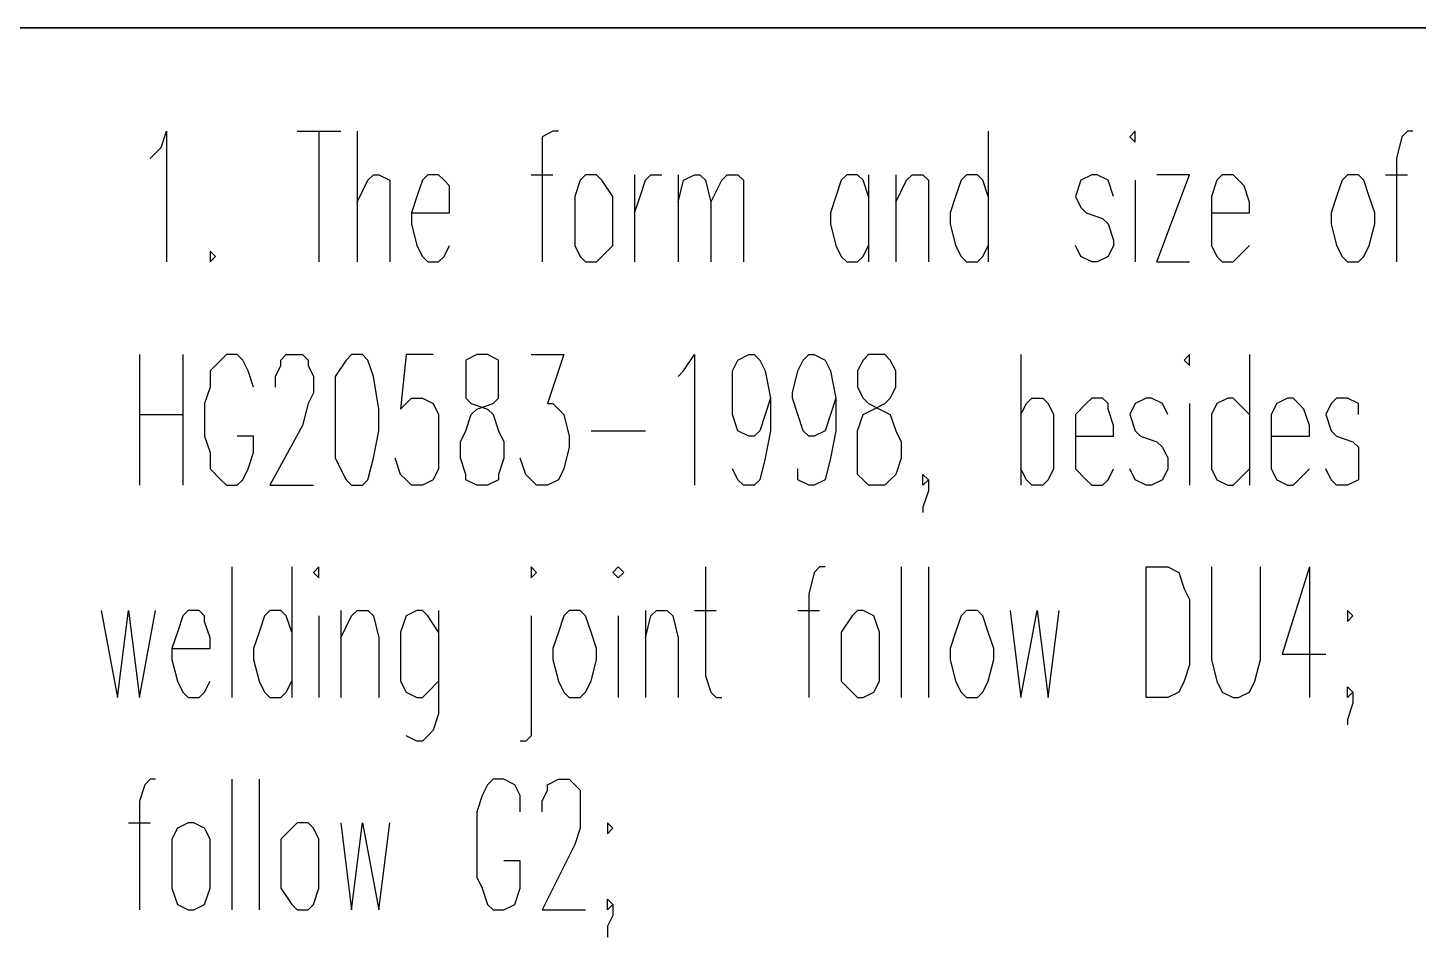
# Model space of a CAD drawing. Extents: x 0.28 to 3.47, y 0.29 to 4.81.
# Drawn here: x 2.9657 to 3.136, y 4.4287 to 4.54 of the extents above; entities that cross this region are included whole.
import ezdxf

# ---------------------------------------------------------------- set-up
doc = ezdxf.new("R2010")
doc.units = 0
doc.header["$MEASUREMENT"] = 0
doc.linetypes.add('AUSGEZOGEN', pattern=[0])
doc.layers.get('0').update_dxf_attribs({"linetype": 'AUSGEZOGEN'})

msp = doc.modelspace()

# ---------------------------------------------------------------- linework, layer by layer
for points in [[(2.93667, 4.54), (3.42067, 4.54), (3.42067, 4.54), (2.93667, 4.54), (2.93667, 4.54)], [(2.98067, 4.524), (2.982, 4.52533), (2.982, 4.52533), (2.98267, 4.52733), (2.98267, 4.52733), (2.98267, 4.51133)], [(2.99867, 4.52733), (3.004, 4.52733)], [(3.00133, 4.52733), (3.00133, 4.51133)], [(3.006, 4.52733), (3.006, 4.51133)], [(3.03067, 4.52733), (3.03, 4.52733), (3.03, 4.52733), (3.02867, 4.52667), (3.02867, 4.52667), (3.02867, 4.51133)], [(3.08333, 4.52733), (3.08333, 4.51133)], [(3.10067, 4.52667), (3.10133, 4.526), (3.10133, 4.526), (3.10133, 4.52733), (3.10133, 4.52733), (3.10067, 4.52667), (3.10067, 4.52667)], [(3.13533, 4.52733), (3.13467, 4.52733), (3.13467, 4.52733), (3.134, 4.52667), (3.134, 4.52667), (3.13333, 4.524), (3.13333, 4.524), (3.13333, 4.51133)], [(3.006, 4.51867), (3.00733, 4.52133), (3.00733, 4.52133), (3.008, 4.522), (3.008, 4.522), (3.00867, 4.522), (3.00867, 4.522), (3.01, 4.52133), (3.01, 4.52133), (3.01, 4.51133)], [(3.01267, 4.51733), (3.01733, 4.51733), (3.01733, 4.51733), (3.01733, 4.51867), (3.01733, 4.51867), (3.01733, 4.52067), (3.01733, 4.52067), (3.01667, 4.52133), (3.01667, 4.52133), (3.016, 4.522), (3.016, 4.522), (3.01467, 4.522), (3.01467, 4.522), (3.014, 4.52133), (3.014, 4.52133), (3.01333, 4.51933), (3.01333, 4.51933), (3.01267, 4.51733), (3.01267, 4.51733), (3.01267, 4.516), (3.01267, 4.516), (3.01333, 4.51333), (3.01333, 4.51333), (3.014, 4.512), (3.014, 4.512), (3.01467, 4.51133), (3.01467, 4.51133), (3.016, 4.51133), (3.016, 4.51133), (3.01667, 4.512), (3.01667, 4.512), (3.01733, 4.51333)], [(3.02733, 4.522), (3.03, 4.522)], [(3.034, 4.522), (3.03333, 4.52133), (3.03333, 4.52133), (3.03267, 4.51933), (3.03267, 4.51933), (3.03267, 4.51333), (3.03267, 4.51333), (3.03333, 4.512), (3.03333, 4.512), (3.034, 4.51133), (3.034, 4.51133), (3.03533, 4.51133), (3.03533, 4.51133), (3.036, 4.512), (3.036, 4.512), (3.03733, 4.51333), (3.03733, 4.51333), (3.03733, 4.51933), (3.03733, 4.51933), (3.036, 4.52133), (3.036, 4.52133), (3.03533, 4.522), (3.03533, 4.522), (3.034, 4.522), (3.034, 4.522)], [(3.04, 4.522), (3.04, 4.51133)], [(3.04, 4.51733), (3.04067, 4.51933), (3.04067, 4.51933), (3.04133, 4.52133), (3.04133, 4.52133), (3.042, 4.522), (3.042, 4.522), (3.04333, 4.522)], [(3.04533, 4.522), (3.04533, 4.51133)], [(3.04533, 4.51867), (3.046, 4.52133), (3.046, 4.52133), (3.04733, 4.522), (3.04733, 4.522), (3.048, 4.522), (3.048, 4.522), (3.04867, 4.52133), (3.04867, 4.52133), (3.04933, 4.51867), (3.04933, 4.51867), (3.04933, 4.51133)], [(3.04933, 4.51867), (3.05067, 4.52133), (3.05067, 4.52133), (3.05133, 4.522), (3.05133, 4.522), (3.05267, 4.522), (3.05267, 4.522), (3.05333, 4.52133), (3.05333, 4.52133), (3.05333, 4.51133)], [(3.06867, 4.51933), (3.068, 4.52133), (3.068, 4.52133), (3.06733, 4.522), (3.06733, 4.522), (3.066, 4.522), (3.066, 4.522), (3.06533, 4.52133), (3.06533, 4.52133), (3.06467, 4.51933), (3.06467, 4.51933), (3.064, 4.51733), (3.064, 4.51733), (3.064, 4.516), (3.064, 4.516), (3.06467, 4.51333), (3.06467, 4.51333), (3.06533, 4.512), (3.06533, 4.512), (3.066, 4.51133), (3.066, 4.51133), (3.06733, 4.51133), (3.06733, 4.51133), (3.068, 4.512), (3.068, 4.512), (3.06867, 4.51333)], [(3.06867, 4.522), (3.06867, 4.51133)], [(3.072, 4.522), (3.072, 4.51133)], [(3.072, 4.51867), (3.07333, 4.52133), (3.07333, 4.52133), (3.074, 4.522), (3.074, 4.522), (3.07533, 4.522), (3.07533, 4.522), (3.076, 4.52133), (3.076, 4.52133), (3.076, 4.51133)], [(3.08333, 4.51933), (3.08267, 4.52133), (3.08267, 4.52133), (3.082, 4.522), (3.082, 4.522), (3.08067, 4.522), (3.08067, 4.522), (3.08, 4.52133), (3.08, 4.52133), (3.07933, 4.51933), (3.07933, 4.51933), (3.07867, 4.51733), (3.07867, 4.51733), (3.07867, 4.516), (3.07867, 4.516), (3.07933, 4.51333), (3.07933, 4.51333), (3.08, 4.512), (3.08, 4.512), (3.08067, 4.51133), (3.08067, 4.51133), (3.082, 4.51133), (3.082, 4.51133), (3.08267, 4.512), (3.08267, 4.512), (3.08333, 4.51333)], [(3.09867, 4.51933), (3.098, 4.52133), (3.098, 4.52133), (3.09667, 4.522), (3.09667, 4.522), (3.096, 4.522), (3.096, 4.522), (3.09467, 4.52133), (3.09467, 4.52133), (3.094, 4.51933), (3.094, 4.51933), (3.09467, 4.518), (3.09467, 4.518), (3.09533, 4.51733), (3.09533, 4.51733), (3.09733, 4.51667), (3.09733, 4.51667), (3.098, 4.516), (3.098, 4.516), (3.09867, 4.514), (3.09867, 4.514), (3.09867, 4.51333), (3.09867, 4.51333), (3.098, 4.512), (3.098, 4.512), (3.09667, 4.51133), (3.09667, 4.51133), (3.096, 4.51133), (3.096, 4.51133), (3.09467, 4.512), (3.09467, 4.512), (3.094, 4.51333)], [(3.10133, 4.52133), (3.10133, 4.51133)], [(3.104, 4.51133), (3.108, 4.522), (3.108, 4.522), (3.104, 4.522)], [(3.11067, 4.51733), (3.11533, 4.51733), (3.11533, 4.51733), (3.11533, 4.51867), (3.11533, 4.51867), (3.11467, 4.52067), (3.11467, 4.52067), (3.114, 4.52133), (3.114, 4.52133), (3.11333, 4.522), (3.11333, 4.522), (3.112, 4.522), (3.112, 4.522), (3.11133, 4.52133), (3.11133, 4.52133), (3.11067, 4.51933), (3.11067, 4.51933), (3.11067, 4.51333), (3.11067, 4.51333), (3.11133, 4.512), (3.11133, 4.512), (3.112, 4.51133), (3.112, 4.51133), (3.11333, 4.51133), (3.11333, 4.51133), (3.114, 4.512), (3.114, 4.512), (3.11533, 4.51333)], [(3.12733, 4.522), (3.12667, 4.52133), (3.12667, 4.52133), (3.126, 4.51933), (3.126, 4.51933), (3.12533, 4.51733), (3.12533, 4.51733), (3.12533, 4.516), (3.12533, 4.516), (3.126, 4.51333), (3.126, 4.51333), (3.12667, 4.512), (3.12667, 4.512), (3.12733, 4.51133), (3.12733, 4.51133), (3.12867, 4.51133), (3.12867, 4.51133), (3.12933, 4.512), (3.12933, 4.512), (3.13, 4.51333), (3.13, 4.51333), (3.13067, 4.516), (3.13067, 4.516), (3.13067, 4.51733), (3.13067, 4.51733), (3.13, 4.51933), (3.13, 4.51933), (3.12933, 4.52133), (3.12933, 4.52133), (3.12867, 4.522), (3.12867, 4.522), (3.12733, 4.522), (3.12733, 4.522)], [(3.132, 4.522), (3.13467, 4.522)], [(2.988, 4.51267), (2.988, 4.51133), (2.988, 4.51133), (2.98867, 4.512), (2.98867, 4.512), (2.988, 4.51267), (2.988, 4.51267)], [(3.104, 4.51133), (3.108, 4.51133)], [(2.97933, 4.5), (2.97933, 4.484)], [(2.98467, 4.5), (2.98467, 4.484)], [(2.99333, 4.496), (2.99267, 4.498), (2.99267, 4.498), (2.992, 4.49933), (2.992, 4.49933), (2.99133, 4.5), (2.99133, 4.5), (2.99, 4.5), (2.99, 4.5), (2.98933, 4.49933), (2.98933, 4.49933), (2.988, 4.498), (2.988, 4.498), (2.988, 4.496), (2.988, 4.496), (2.98733, 4.494), (2.98733, 4.494), (2.98733, 4.49), (2.98733, 4.49), (2.988, 4.488), (2.988, 4.488), (2.988, 4.486), (2.988, 4.486), (2.98933, 4.48467), (2.98933, 4.48467), (2.99, 4.484), (2.99, 4.484), (2.99133, 4.484), (2.99133, 4.484), (2.992, 4.48467), (2.992, 4.48467), (2.99267, 4.486), (2.99267, 4.486), (2.99333, 4.488), (2.99333, 4.488), (2.99333, 4.49), (2.99333, 4.49), (2.99133, 4.49)], [(2.996, 4.496), (2.996, 4.49733), (2.996, 4.49733), (2.99667, 4.49867), (2.99667, 4.49867), (2.99667, 4.49933), (2.99667, 4.49933), (2.99733, 4.5), (2.99733, 4.5), (2.99933, 4.5), (2.99933, 4.5), (3, 4.49933), (3, 4.49933), (3, 4.49867), (3, 4.49867), (3.00067, 4.49733), (3.00067, 4.49733), (3.00067, 4.49533), (3.00067, 4.49533), (3, 4.494), (3, 4.494), (2.99933, 4.49133), (2.99933, 4.49133), (2.99533, 4.484), (2.99533, 4.484), (3.00067, 4.484)], [(3.00533, 4.5), (3.00467, 4.49933), (3.00467, 4.49933), (3.00333, 4.49733), (3.00333, 4.49733), (3.00333, 4.48733), (3.00333, 4.48733), (3.00467, 4.48467), (3.00467, 4.48467), (3.00533, 4.484), (3.00533, 4.484), (3.00667, 4.484), (3.00667, 4.484), (3.00733, 4.48467), (3.00733, 4.48467), (3.008, 4.48733), (3.008, 4.48733), (3.00867, 4.49067), (3.00867, 4.49067), (3.00867, 4.49333), (3.00867, 4.49333), (3.008, 4.49733), (3.008, 4.49733), (3.00733, 4.49933), (3.00733, 4.49933), (3.00667, 4.5), (3.00667, 4.5), (3.00533, 4.5), (3.00533, 4.5)], [(3.01533, 4.5), (3.012, 4.5), (3.012, 4.5), (3.01133, 4.49333), (3.01133, 4.49333), (3.012, 4.494), (3.012, 4.494), (3.01267, 4.49467), (3.01267, 4.49467), (3.014, 4.49467), (3.014, 4.49467), (3.01533, 4.494), (3.01533, 4.494), (3.016, 4.49267), (3.016, 4.49267), (3.016, 4.486), (3.016, 4.486), (3.01533, 4.48467), (3.01533, 4.48467), (3.014, 4.484), (3.014, 4.484), (3.01267, 4.484), (3.01267, 4.484), (3.012, 4.48467), (3.012, 4.48467), (3.01133, 4.48533), (3.01133, 4.48533), (3.01067, 4.48733)], [(3.02067, 4.5), (3.01933, 4.49933), (3.01933, 4.49933), (3.01933, 4.49467), (3.01933, 4.49467), (3.02, 4.494), (3.02, 4.494), (3.022, 4.49333), (3.022, 4.49333), (3.02267, 4.49267), (3.02267, 4.49267), (3.02333, 4.49067), (3.02333, 4.49067), (3.024, 4.48933), (3.024, 4.48933), (3.024, 4.48733), (3.024, 4.48733), (3.02333, 4.48533), (3.02333, 4.48533), (3.02333, 4.48467), (3.02333, 4.48467), (3.022, 4.484), (3.022, 4.484), (3.02067, 4.484), (3.02067, 4.484), (3.01933, 4.48467), (3.01933, 4.48467), (3.01933, 4.48533), (3.01933, 4.48533), (3.01867, 4.48733), (3.01867, 4.48733), (3.01867, 4.48933), (3.01867, 4.48933), (3.01933, 4.49067), (3.01933, 4.49067), (3.02, 4.49267), (3.02, 4.49267), (3.02067, 4.49333), (3.02067, 4.49333), (3.02267, 4.494), (3.02267, 4.494), (3.02333, 4.49467), (3.02333, 4.49467), (3.02333, 4.49933), (3.02333, 4.49933), (3.022, 4.5), (3.022, 4.5), (3.02067, 4.5), (3.02067, 4.5)], [(3.02733, 4.5), (3.03133, 4.5), (3.03133, 4.5), (3.02933, 4.494), (3.02933, 4.494), (3.03, 4.494), (3.03, 4.494), (3.03067, 4.49333), (3.03067, 4.49333), (3.03133, 4.49267), (3.03133, 4.49267), (3.032, 4.49), (3.032, 4.49), (3.032, 4.48867), (3.032, 4.48867), (3.03133, 4.486), (3.03133, 4.486), (3.03067, 4.48467), (3.03067, 4.48467), (3.02933, 4.484), (3.02933, 4.484), (3.028, 4.484), (3.028, 4.484), (3.02733, 4.48467), (3.02733, 4.48467), (3.02667, 4.48533), (3.02667, 4.48533), (3.026, 4.48733)], [(3.04533, 4.49733), (3.046, 4.498), (3.046, 4.498), (3.04733, 4.5), (3.04733, 4.5), (3.04733, 4.484)], [(3.05667, 4.49467), (3.056, 4.49267), (3.056, 4.49267), (3.05533, 4.49067), (3.05533, 4.49067), (3.05467, 4.49), (3.05467, 4.49), (3.054, 4.49), (3.054, 4.49), (3.05267, 4.49067), (3.05267, 4.49067), (3.052, 4.49267), (3.052, 4.49267), (3.052, 4.498), (3.052, 4.498), (3.05267, 4.49933), (3.05267, 4.49933), (3.054, 4.5), (3.054, 4.5), (3.05467, 4.5), (3.05467, 4.5), (3.05533, 4.49933), (3.05533, 4.49933), (3.056, 4.498), (3.056, 4.498), (3.05667, 4.49467), (3.05667, 4.49467), (3.05667, 4.49067), (3.05667, 4.49067), (3.056, 4.48733), (3.056, 4.48733), (3.05533, 4.48467), (3.05533, 4.48467), (3.05467, 4.484), (3.05467, 4.484), (3.05333, 4.484), (3.05333, 4.484), (3.05267, 4.48467), (3.05267, 4.48467), (3.052, 4.486)], [(3.06467, 4.49467), (3.064, 4.49267), (3.064, 4.49267), (3.06333, 4.49067), (3.06333, 4.49067), (3.062, 4.49), (3.062, 4.49), (3.06133, 4.49), (3.06133, 4.49), (3.06067, 4.49067), (3.06067, 4.49067), (3.06, 4.49267), (3.06, 4.49267), (3.05933, 4.49467), (3.05933, 4.49467), (3.05933, 4.49533), (3.05933, 4.49533), (3.06, 4.498), (3.06, 4.498), (3.06067, 4.49933), (3.06067, 4.49933), (3.06133, 4.5), (3.06133, 4.5), (3.062, 4.5), (3.062, 4.5), (3.06333, 4.49933), (3.06333, 4.49933), (3.064, 4.498), (3.064, 4.498), (3.06467, 4.49467), (3.06467, 4.49467), (3.06467, 4.49067), (3.06467, 4.49067), (3.064, 4.48733), (3.064, 4.48733), (3.06333, 4.48467), (3.06333, 4.48467), (3.062, 4.484), (3.062, 4.484), (3.06133, 4.484), (3.06133, 4.484), (3.06, 4.48467), (3.06, 4.48467), (3.06, 4.486)], [(3.06867, 4.5), (3.068, 4.49933), (3.068, 4.49933), (3.06733, 4.498), (3.06733, 4.498), (3.06733, 4.496), (3.06733, 4.496), (3.068, 4.49467), (3.068, 4.49467), (3.06867, 4.494), (3.06867, 4.494), (3.07, 4.49333), (3.07, 4.49333), (3.07133, 4.49267), (3.07133, 4.49267), (3.072, 4.49067), (3.072, 4.49067), (3.07267, 4.48933), (3.07267, 4.48933), (3.07267, 4.48733), (3.07267, 4.48733), (3.072, 4.48533), (3.072, 4.48533), (3.07133, 4.48467), (3.07133, 4.48467), (3.07067, 4.484), (3.07067, 4.484), (3.06867, 4.484), (3.06867, 4.484), (3.068, 4.48467), (3.068, 4.48467), (3.06733, 4.48533), (3.06733, 4.48533), (3.06733, 4.49067), (3.06733, 4.49067), (3.068, 4.49267), (3.068, 4.49267), (3.06933, 4.49333), (3.06933, 4.49333), (3.07067, 4.494), (3.07067, 4.494), (3.07133, 4.49467), (3.07133, 4.49467), (3.072, 4.496), (3.072, 4.496), (3.072, 4.498), (3.072, 4.498), (3.07133, 4.49933), (3.07133, 4.49933), (3.07067, 4.5), (3.07067, 4.5), (3.06867, 4.5), (3.06867, 4.5)], [(3.08733, 4.5), (3.08733, 4.484)], [(3.10733, 4.49933), (3.108, 4.49867), (3.108, 4.49867), (3.108, 4.5), (3.108, 4.5), (3.10733, 4.49933), (3.10733, 4.49933)], [(3.11533, 4.5), (3.11533, 4.484)], [(3.08733, 4.49267), (3.088, 4.494), (3.088, 4.494), (3.08867, 4.49467), (3.08867, 4.49467), (3.09, 4.49467), (3.09, 4.49467), (3.09067, 4.494), (3.09067, 4.494), (3.09133, 4.49267), (3.09133, 4.49267), (3.09133, 4.486), (3.09133, 4.486), (3.09067, 4.48467), (3.09067, 4.48467), (3.09, 4.484), (3.09, 4.484), (3.08867, 4.484), (3.08867, 4.484), (3.088, 4.48467), (3.088, 4.48467), (3.08733, 4.486)], [(3.094, 4.49), (3.09867, 4.49), (3.09867, 4.49), (3.09867, 4.49133), (3.09867, 4.49133), (3.098, 4.49333), (3.098, 4.49333), (3.098, 4.494), (3.098, 4.494), (3.09733, 4.49467), (3.09733, 4.49467), (3.096, 4.49467), (3.096, 4.49467), (3.09533, 4.494), (3.09533, 4.494), (3.094, 4.49267), (3.094, 4.49267), (3.094, 4.486), (3.094, 4.486), (3.09533, 4.48467), (3.09533, 4.48467), (3.096, 4.484), (3.096, 4.484), (3.09733, 4.484), (3.09733, 4.484), (3.098, 4.48467), (3.098, 4.48467), (3.09867, 4.486)], [(3.10533, 4.49267), (3.10467, 4.494), (3.10467, 4.494), (3.10333, 4.49467), (3.10333, 4.49467), (3.10267, 4.49467), (3.10267, 4.49467), (3.10133, 4.494), (3.10133, 4.494), (3.10067, 4.49267), (3.10067, 4.49267), (3.10133, 4.49067), (3.10133, 4.49067), (3.102, 4.49), (3.102, 4.49), (3.104, 4.48933), (3.104, 4.48933), (3.10467, 4.48867), (3.10467, 4.48867), (3.10533, 4.48733), (3.10533, 4.48733), (3.10533, 4.486), (3.10533, 4.486), (3.10467, 4.48467), (3.10467, 4.48467), (3.10333, 4.484), (3.10333, 4.484), (3.10267, 4.484), (3.10267, 4.484), (3.10133, 4.48467), (3.10133, 4.48467), (3.10067, 4.486)], [(3.108, 4.494), (3.108, 4.484)], [(3.11533, 4.49267), (3.114, 4.494), (3.114, 4.494), (3.11333, 4.49467), (3.11333, 4.49467), (3.11267, 4.49467), (3.11267, 4.49467), (3.11133, 4.494), (3.11133, 4.494), (3.11067, 4.49267), (3.11067, 4.49267), (3.11067, 4.486), (3.11067, 4.486), (3.11133, 4.48467), (3.11133, 4.48467), (3.11267, 4.484), (3.11267, 4.484), (3.11333, 4.484), (3.11333, 4.484), (3.114, 4.48467), (3.114, 4.48467), (3.11533, 4.486)], [(3.118, 4.49), (3.12267, 4.49), (3.12267, 4.49), (3.12267, 4.49133), (3.12267, 4.49133), (3.122, 4.49333), (3.122, 4.49333), (3.12133, 4.494), (3.12133, 4.494), (3.12067, 4.49467), (3.12067, 4.49467), (3.12, 4.49467), (3.12, 4.49467), (3.11867, 4.494), (3.11867, 4.494), (3.118, 4.49267), (3.118, 4.49267), (3.118, 4.486), (3.118, 4.486), (3.11867, 4.48467), (3.11867, 4.48467), (3.12, 4.484), (3.12, 4.484), (3.12067, 4.484), (3.12067, 4.484), (3.12133, 4.48467), (3.12133, 4.48467), (3.12267, 4.486)], [(3.12867, 4.49267), (3.12867, 4.494), (3.12867, 4.494), (3.12733, 4.49467), (3.12733, 4.49467), (3.126, 4.49467), (3.126, 4.49467), (3.12533, 4.494), (3.12533, 4.494), (3.12467, 4.49267), (3.12467, 4.49267), (3.12533, 4.49067), (3.12533, 4.49067), (3.126, 4.49), (3.126, 4.49), (3.128, 4.48933), (3.128, 4.48933), (3.12867, 4.48867), (3.12867, 4.48867), (3.12867, 4.48467), (3.12867, 4.48467), (3.12733, 4.484), (3.12733, 4.484), (3.126, 4.484), (3.126, 4.484), (3.12533, 4.48467), (3.12533, 4.48467), (3.12467, 4.486)], [(2.97933, 4.49267), (2.98467, 4.49267)], [(3.03467, 4.49067), (3.04133, 4.49067)], [(3.076, 4.48467), (3.07533, 4.484), (3.07533, 4.484), (3.07533, 4.48533), (3.07533, 4.48533), (3.076, 4.48467), (3.076, 4.48467), (3.076, 4.48333), (3.076, 4.48333), (3.07533, 4.48133), (3.07533, 4.48133), (3.07533, 4.48067)], [(2.99067, 4.474), (2.99067, 4.458)], [(2.998, 4.474), (2.998, 4.458)], [(3.00067, 4.47333), (3.00133, 4.47267), (3.00133, 4.47267), (3.00133, 4.474), (3.00133, 4.474), (3.00067, 4.47333), (3.00067, 4.47333)], [(3.02733, 4.47333), (3.02733, 4.47267), (3.02733, 4.47267), (3.028, 4.47333), (3.028, 4.47333), (3.02733, 4.474), (3.02733, 4.474), (3.02733, 4.47333), (3.02733, 4.47333)], [(3.03733, 4.47333), (3.038, 4.47267), (3.038, 4.47267), (3.03867, 4.47333), (3.03867, 4.47333), (3.038, 4.474), (3.038, 4.474), (3.03733, 4.47333), (3.03733, 4.47333)], [(3.04867, 4.474), (3.04867, 4.46067), (3.04867, 4.46067), (3.04933, 4.45867), (3.04933, 4.45867), (3.05, 4.458), (3.05, 4.458), (3.05067, 4.458)], [(3.06333, 4.474), (3.06267, 4.474), (3.06267, 4.474), (3.062, 4.47333), (3.062, 4.47333), (3.06133, 4.47067), (3.06133, 4.47067), (3.06133, 4.458)], [(3.07267, 4.474), (3.07267, 4.458)], [(3.076, 4.474), (3.076, 4.458)], [(3.10267, 4.458), (3.10267, 4.474), (3.10267, 4.474), (3.10533, 4.474), (3.10533, 4.474), (3.10667, 4.47333), (3.10667, 4.47333), (3.10733, 4.47133), (3.10733, 4.47133), (3.108, 4.47), (3.108, 4.47), (3.108, 4.462), (3.108, 4.462), (3.10733, 4.46), (3.10733, 4.46), (3.10667, 4.45867), (3.10667, 4.45867), (3.10533, 4.458), (3.10533, 4.458), (3.10267, 4.458), (3.10267, 4.458)], [(3.11067, 4.474), (3.11067, 4.46267), (3.11067, 4.46267), (3.11133, 4.46), (3.11133, 4.46), (3.112, 4.45867), (3.112, 4.45867), (3.11333, 4.458), (3.11333, 4.458), (3.114, 4.458), (3.114, 4.458), (3.11533, 4.45867), (3.11533, 4.45867), (3.116, 4.46), (3.116, 4.46), (3.11667, 4.46267), (3.11667, 4.46267), (3.11667, 4.474)], [(3.12267, 4.474), (3.11933, 4.46333), (3.11933, 4.46333), (3.12467, 4.46333)], [(3.12267, 4.474), (3.12267, 4.458)], [(2.97467, 4.46867), (2.97667, 4.458), (2.97667, 4.458), (2.978, 4.46867), (2.978, 4.46867), (2.97933, 4.458), (2.97933, 4.458), (2.98133, 4.46867)], [(2.98333, 4.464), (2.988, 4.464), (2.988, 4.464), (2.988, 4.46533), (2.988, 4.46533), (2.98733, 4.46733), (2.98733, 4.46733), (2.98733, 4.468), (2.98733, 4.468), (2.98667, 4.46867), (2.98667, 4.46867), (2.98533, 4.46867), (2.98533, 4.46867), (2.98467, 4.468), (2.98467, 4.468), (2.984, 4.466), (2.984, 4.466), (2.98333, 4.464), (2.98333, 4.464), (2.98333, 4.46267), (2.98333, 4.46267), (2.984, 4.46), (2.984, 4.46), (2.98467, 4.45867), (2.98467, 4.45867), (2.98533, 4.458), (2.98533, 4.458), (2.98667, 4.458), (2.98667, 4.458), (2.98733, 4.45867), (2.98733, 4.45867), (2.988, 4.46)], [(2.998, 4.466), (2.99733, 4.468), (2.99733, 4.468), (2.99667, 4.46867), (2.99667, 4.46867), (2.99533, 4.46867), (2.99533, 4.46867), (2.99467, 4.468), (2.99467, 4.468), (2.994, 4.466), (2.994, 4.466), (2.99333, 4.464), (2.99333, 4.464), (2.99333, 4.46267), (2.99333, 4.46267), (2.994, 4.46), (2.994, 4.46), (2.99467, 4.45867), (2.99467, 4.45867), (2.99533, 4.458), (2.99533, 4.458), (2.99667, 4.458), (2.99667, 4.458), (2.99733, 4.45867), (2.99733, 4.45867), (2.998, 4.46)], [(3.00133, 4.468), (3.00133, 4.458)], [(3.004, 4.46867), (3.004, 4.458)], [(3.004, 4.46533), (3.00533, 4.468), (3.00533, 4.468), (3.006, 4.46867), (3.006, 4.46867), (3.00733, 4.46867), (3.00733, 4.46867), (3.008, 4.468), (3.008, 4.468), (3.00867, 4.46533), (3.00867, 4.46533), (3.00867, 4.458)], [(3.016, 4.466), (3.01467, 4.468), (3.01467, 4.468), (3.014, 4.46867), (3.014, 4.46867), (3.01333, 4.46867), (3.01333, 4.46867), (3.012, 4.468), (3.012, 4.468), (3.01133, 4.466), (3.01133, 4.466), (3.01133, 4.46), (3.01133, 4.46), (3.012, 4.45867), (3.012, 4.45867), (3.01333, 4.458), (3.01333, 4.458), (3.014, 4.458), (3.014, 4.458), (3.01467, 4.45867), (3.01467, 4.45867), (3.016, 4.46)], [(3.016, 4.46867), (3.016, 4.456), (3.016, 4.456), (3.01533, 4.454), (3.01533, 4.454), (3.01467, 4.45333), (3.01467, 4.45333), (3.014, 4.45267), (3.014, 4.45267), (3.01333, 4.45267), (3.01333, 4.45267), (3.012, 4.45333)], [(3.02733, 4.468), (3.02733, 4.45333), (3.02733, 4.45333), (3.02667, 4.45267), (3.02667, 4.45267), (3.026, 4.45267)], [(3.032, 4.46867), (3.03133, 4.468), (3.03133, 4.468), (3.03067, 4.466), (3.03067, 4.466), (3.03, 4.464), (3.03, 4.464), (3.03, 4.46267), (3.03, 4.46267), (3.03067, 4.46), (3.03067, 4.46), (3.03133, 4.45867), (3.03133, 4.45867), (3.032, 4.458), (3.032, 4.458), (3.03333, 4.458), (3.03333, 4.458), (3.034, 4.45867), (3.034, 4.45867), (3.03467, 4.46), (3.03467, 4.46), (3.03533, 4.46267), (3.03533, 4.46267), (3.03533, 4.464), (3.03533, 4.464), (3.03467, 4.466), (3.03467, 4.466), (3.034, 4.468), (3.034, 4.468), (3.03333, 4.46867), (3.03333, 4.46867), (3.032, 4.46867), (3.032, 4.46867)], [(3.038, 4.468), (3.038, 4.458)], [(3.04133, 4.46867), (3.04133, 4.458)], [(3.04133, 4.46533), (3.042, 4.468), (3.042, 4.468), (3.04267, 4.46867), (3.04267, 4.46867), (3.044, 4.46867), (3.044, 4.46867), (3.04467, 4.468), (3.04467, 4.468), (3.04533, 4.46533), (3.04533, 4.46533), (3.04533, 4.458)], [(3.04733, 4.46867), (3.05, 4.46867)], [(3.06, 4.46867), (3.06267, 4.46867)], [(3.06733, 4.46867), (3.06667, 4.468), (3.06667, 4.468), (3.06533, 4.466), (3.06533, 4.466), (3.06533, 4.46), (3.06533, 4.46), (3.06667, 4.45867), (3.06667, 4.45867), (3.06733, 4.458), (3.06733, 4.458), (3.068, 4.458), (3.068, 4.458), (3.06933, 4.45867), (3.06933, 4.45867), (3.07, 4.46), (3.07, 4.46), (3.07, 4.466), (3.07, 4.466), (3.06933, 4.468), (3.06933, 4.468), (3.068, 4.46867), (3.068, 4.46867), (3.06733, 4.46867), (3.06733, 4.46867)], [(3.08067, 4.46867), (3.08, 4.468), (3.08, 4.468), (3.07933, 4.466), (3.07933, 4.466), (3.07867, 4.464), (3.07867, 4.464), (3.07867, 4.46267), (3.07867, 4.46267), (3.07933, 4.46), (3.07933, 4.46), (3.08, 4.45867), (3.08, 4.45867), (3.08067, 4.458), (3.08067, 4.458), (3.082, 4.458), (3.082, 4.458), (3.08267, 4.45867), (3.08267, 4.45867), (3.08333, 4.46), (3.08333, 4.46), (3.084, 4.46267), (3.084, 4.46267), (3.084, 4.464), (3.084, 4.464), (3.08333, 4.466), (3.08333, 4.466), (3.08267, 4.468), (3.08267, 4.468), (3.082, 4.46867), (3.082, 4.46867), (3.08067, 4.46867), (3.08067, 4.46867)], [(3.086, 4.46867), (3.08733, 4.458), (3.08733, 4.458), (3.08933, 4.46867), (3.08933, 4.46867), (3.09067, 4.458), (3.09067, 4.458), (3.092, 4.46867)], [(3.12733, 4.46867), (3.12733, 4.46733), (3.12733, 4.46733), (3.128, 4.468), (3.128, 4.468), (3.12733, 4.46867), (3.12733, 4.46867)], [(3.128, 4.45867), (3.12733, 4.458), (3.12733, 4.458), (3.12733, 4.45933), (3.12733, 4.45933), (3.128, 4.45867), (3.128, 4.45867), (3.128, 4.45733), (3.128, 4.45733), (3.12733, 4.45533), (3.12733, 4.45533), (3.12733, 4.45467)], [(2.98133, 4.448), (2.98067, 4.448), (2.98067, 4.448), (2.98, 4.44733), (2.98, 4.44733), (2.97933, 4.44533), (2.97933, 4.44533), (2.97933, 4.432)], [(2.99067, 4.448), (2.99067, 4.432)], [(2.994, 4.448), (2.994, 4.432)], [(3.026, 4.444), (3.026, 4.446), (3.026, 4.446), (3.02533, 4.44733), (3.02533, 4.44733), (3.024, 4.448), (3.024, 4.448), (3.02267, 4.448), (3.02267, 4.448), (3.022, 4.44733), (3.022, 4.44733), (3.02133, 4.446), (3.02133, 4.446), (3.02067, 4.444), (3.02067, 4.444), (3.02067, 4.436), (3.02067, 4.436), (3.02133, 4.43467), (3.02133, 4.43467), (3.022, 4.43267), (3.022, 4.43267), (3.02267, 4.432), (3.02267, 4.432), (3.024, 4.432), (3.024, 4.432), (3.02533, 4.43267), (3.02533, 4.43267), (3.026, 4.43467), (3.026, 4.43467), (3.026, 4.438), (3.026, 4.438), (3.024, 4.438)], [(3.02867, 4.444), (3.02867, 4.44533), (3.02867, 4.44533), (3.02933, 4.44667), (3.02933, 4.44667), (3.02933, 4.44733), (3.02933, 4.44733), (3.03067, 4.448), (3.03067, 4.448), (3.032, 4.448), (3.032, 4.448), (3.03267, 4.44733), (3.03267, 4.44733), (3.03333, 4.44667), (3.03333, 4.44667), (3.03333, 4.442), (3.03333, 4.442), (3.03267, 4.44), (3.03267, 4.44), (3.02867, 4.432), (3.02867, 4.432), (3.034, 4.432)], [(2.978, 4.44267), (2.98067, 4.44267)], [(2.98533, 4.44267), (2.984, 4.442), (2.984, 4.442), (2.98333, 4.44067), (2.98333, 4.44067), (2.98333, 4.43467), (2.98333, 4.43467), (2.984, 4.43267), (2.984, 4.43267), (2.98533, 4.432), (2.98533, 4.432), (2.986, 4.432), (2.986, 4.432), (2.98733, 4.43267), (2.98733, 4.43267), (2.988, 4.43467), (2.988, 4.43467), (2.988, 4.44067), (2.988, 4.44067), (2.98733, 4.442), (2.98733, 4.442), (2.986, 4.44267), (2.986, 4.44267), (2.98533, 4.44267), (2.98533, 4.44267)], [(2.99867, 4.44267), (2.998, 4.442), (2.998, 4.442), (2.99667, 4.44067), (2.99667, 4.44067), (2.99667, 4.43467), (2.99667, 4.43467), (2.998, 4.43267), (2.998, 4.43267), (2.99867, 4.432), (2.99867, 4.432), (3, 4.432), (3, 4.432), (3.00067, 4.43267), (3.00067, 4.43267), (3.00133, 4.43467), (3.00133, 4.43467), (3.00133, 4.44067), (3.00133, 4.44067), (3.00067, 4.442), (3.00067, 4.442), (3, 4.44267), (3, 4.44267), (2.99867, 4.44267), (2.99867, 4.44267)], [(3.004, 4.44267), (3.00533, 4.432), (3.00533, 4.432), (3.00667, 4.44267), (3.00667, 4.44267), (3.00867, 4.432), (3.00867, 4.432), (3.01, 4.44267)], [(3.03667, 4.44267), (3.03667, 4.44133), (3.03667, 4.44133), (3.03733, 4.442), (3.03733, 4.442), (3.03667, 4.44267), (3.03667, 4.44267)], [(3.03733, 4.43267), (3.03667, 4.432), (3.03667, 4.432), (3.03667, 4.43333), (3.03667, 4.43333), (3.03733, 4.43267), (3.03733, 4.43267), (3.03733, 4.43133), (3.03733, 4.43133), (3.03667, 4.43), (3.03667, 4.43), (3.03667, 4.42867)]]:
    msp.add_lwpolyline(points)

doc.saveas('drawing.dxf')
